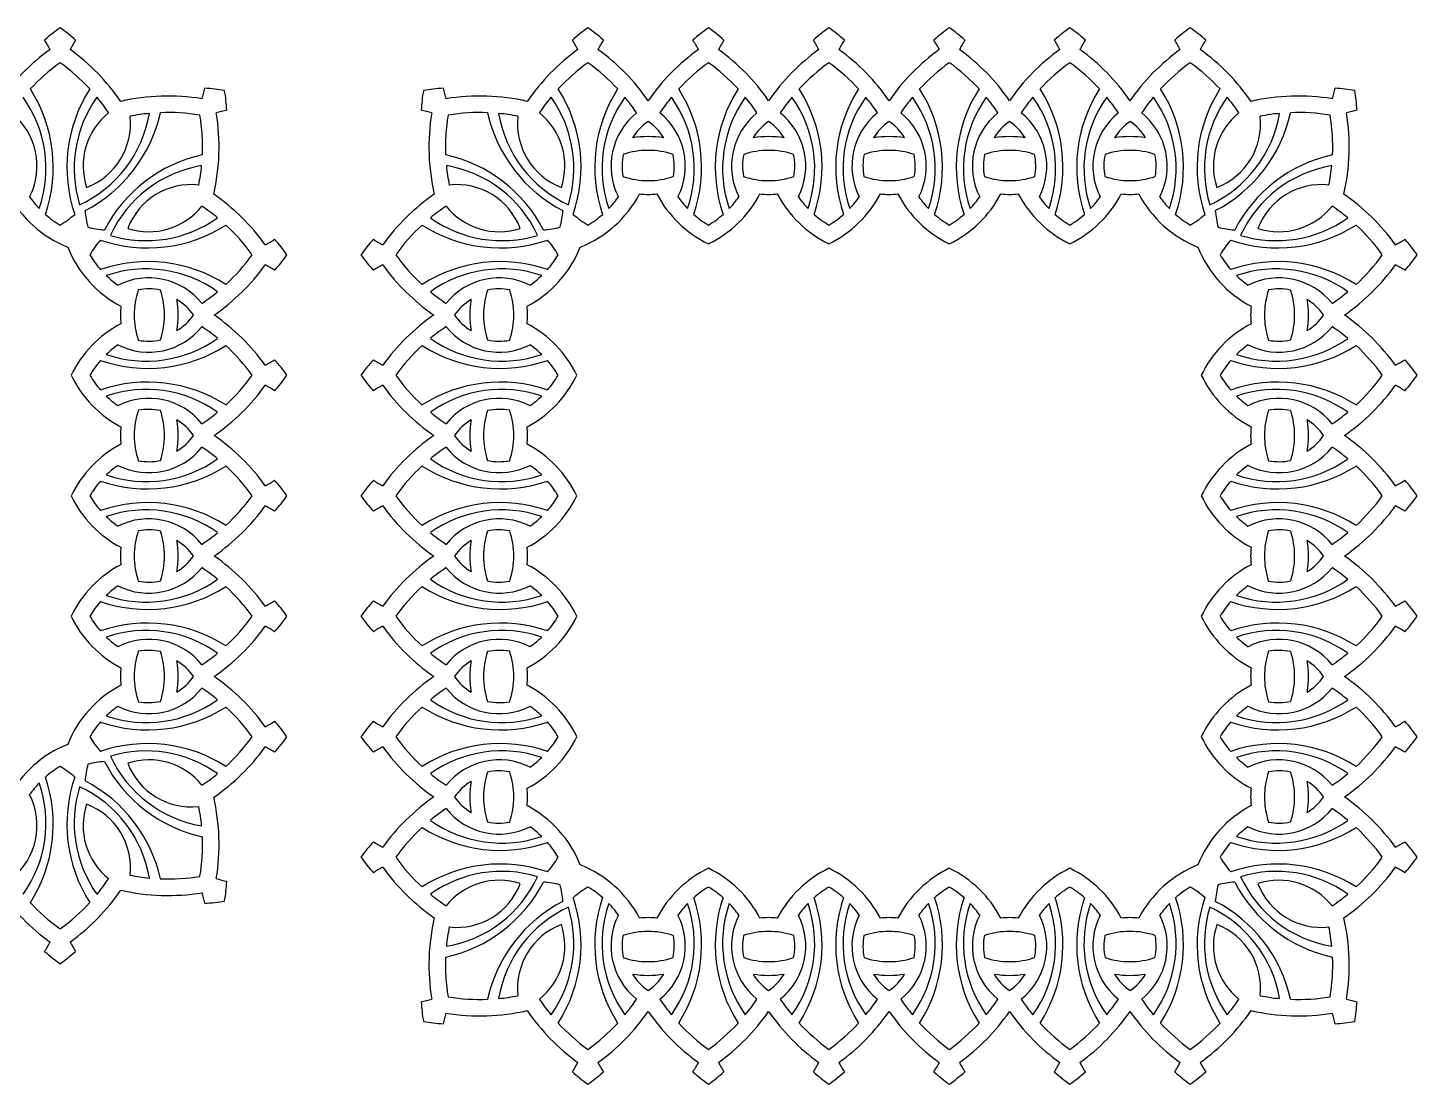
# Model space of a CAD drawing. Extents: x -69 to 469, y -246 to 206.
# Drawn here: x 216.5 to 468.8, y -246 to -54.3 of the extents above; entities that cross this region are included whole.
import ezdxf

# ---------------------------------------------------------------- set-up
doc = ezdxf.new("R2010")
doc.units = 0
doc.layers.get('0').update_dxf_attribs({"linetype": 'CONTINUOUS'})

msp = doc.modelspace()

# ---------------------------------------------------------------- linework, layer by layer
for centre, radius, start, end in [((242.95, -83.01), 35.38, 125.6285, 131.4695), ((201.74, -83.01), 35.38, 48.5305, 54.3715), ((338.79, -83.01), 35.38, 125.6285, 131.4695), ((297.58, -83.01), 35.38, 48.5305, 54.3715), ((360.67, -83.01), 35.38, 125.6285, 131.4695), ((319.45, -83.01), 35.38, 48.5305, 54.3715), ((382.54, -83.01), 35.38, 125.6285, 131.4695), ((341.32, -83.01), 35.38, 48.5305, 54.3715), ((404.41, -83.01), 35.38, 125.6285, 131.4695), ((363.2, -83.01), 35.38, 48.5305, 54.3715), ((426.28, -83.01), 35.38, 125.6285, 131.4695), ((385.07, -83.01), 35.38, 48.5305, 54.3715), ((448.15, -83.01), 35.38, 125.6285, 131.4695), ((406.94, -83.01), 35.38, 48.5305, 54.3715), ((197.3, -70.71), 26.38, 28.292, 32.5752), ((247.39, -70.71), 26.38, 147.4248, 151.708), ((293.14, -70.71), 26.38, 28.292, 32.5752), ((343.23, -70.71), 26.38, 147.4248, 151.708), ((315.01, -70.71), 26.38, 28.292, 32.5752), ((365.11, -70.71), 26.38, 147.4248, 151.708), ((336.88, -70.71), 26.38, 28.292, 32.5752), ((386.98, -70.71), 26.38, 147.4248, 151.708), ((358.76, -70.71), 26.38, 28.292, 32.5752), ((408.85, -70.71), 26.38, 147.4248, 151.708), ((380.63, -70.71), 26.38, 28.292, 32.5752), ((430.72, -70.71), 26.38, 147.4248, 151.708), ((402.5, -70.71), 26.38, 28.292, 32.5752), ((452.59, -70.71), 26.38, 147.4248, 151.708), ((242.95, -89.35), 38.38, 125.7627, 145.282), ((201.74, -89.35), 38.38, 34.4729, 54.2373), ((338.79, -89.35), 38.38, 125.7627, 145.5271), ((297.58, -89.35), 38.38, 34.718, 54.2373), ((360.67, -89.35), 38.38, 125.7627, 145.282), ((319.45, -89.35), 38.38, 34.718, 54.2373), ((382.54, -89.35), 38.38, 125.7627, 145.282), ((341.32, -89.35), 38.38, 34.718, 54.2373), ((404.41, -89.35), 38.38, 125.7627, 145.282), ((363.2, -89.35), 38.38, 34.718, 54.2373), ((426.28, -89.35), 38.38, 125.7627, 145.282), ((385.07, -89.35), 38.38, 34.718, 54.2373), ((448.15, -89.35), 38.38, 125.7627, 145.282), ((406.94, -89.35), 38.38, 34.4729, 54.2373), ((242.95, -89.35), 35.38, 125.6285, 137.3105), ((201.74, -89.35), 35.38, 42.6895, 54.3715), ((338.79, -89.35), 35.38, 125.6285, 137.3105), ((297.58, -89.35), 35.38, 42.6895, 54.3715), ((360.67, -89.35), 35.38, 125.6285, 137.3105), ((319.45, -89.35), 35.38, 42.6895, 54.3715), ((382.54, -89.35), 35.38, 125.6285, 137.3105), ((341.32, -89.35), 35.38, 42.6895, 54.3715), ((404.41, -89.35), 35.38, 125.6285, 137.3105), ((363.2, -89.35), 35.38, 42.6895, 54.3715), ((426.28, -89.35), 35.38, 125.6285, 137.3105), ((385.07, -89.35), 35.38, 42.6895, 54.3715), ((448.15, -89.35), 35.38, 125.6285, 137.3105), ((406.94, -89.35), 35.38, 42.6895, 54.3715), ((194.72, -79.56), 26.38, 341.0516, 32.5752), ((249.97, -79.56), 26.38, 147.4248, 198.9484), ((222.87, -59.56), 26.38, 343.292, 347.5752), ((246.45, -100.55), 35.38, 80.6285, 86.4695), ((294.08, -100.55), 35.38, 93.5305, 99.3715), ((317.66, -59.56), 26.38, 192.4248, 196.708), ((290.56, -79.56), 26.38, 341.0516, 32.5752), ((345.81, -79.56), 26.38, 147.4248, 198.9484), ((312.44, -79.56), 26.38, 341.0516, 32.5752), ((367.68, -79.56), 26.38, 147.4248, 198.9484), ((334.31, -79.56), 26.38, 341.0516, 32.5752), ((389.55, -79.56), 26.38, 147.4248, 198.9484), ((356.18, -79.56), 26.38, 341.0516, 32.5752), ((411.43, -79.56), 26.38, 147.4248, 198.9484), ((378.05, -79.56), 26.38, 341.0516, 32.5752), ((433.3, -79.56), 26.38, 147.4248, 198.9484), ((399.93, -79.56), 26.38, 341.0516, 32.5752), ((455.17, -79.56), 26.38, 147.4248, 198.9484), ((428.07, -59.56), 26.38, 343.292, 347.5752), ((451.65, -100.55), 35.38, 80.6285, 86.4695), ((197.4, -79.81), 22.38, 341.0739, 35.3748), ((247.29, -79.81), 22.38, 144.6252, 197.0616), ((201.74, -89.35), 35.38, 33.7135, 39.4678), ((241.97, -105.02), 38.38, 80.7627, 102.9497), ((217.31, -71.4), 35.38, 3.5305, 9.3715), ((323.22, -71.4), 35.38, 170.6285, 176.4695), ((298.56, -105.02), 38.38, 77.0503, 99.2373), ((338.79, -89.35), 35.38, 140.5322, 146.2865), ((293.24, -79.81), 22.38, 342.9384, 35.3748), ((343.13, -79.81), 22.38, 144.6252, 198.9261), ((297.58, -89.35), 35.38, 33.7135, 39.4678), ((360.67, -89.35), 35.38, 140.5322, 146.2865), ((315.11, -79.81), 22.38, 341.0739, 35.3748), ((365.01, -79.81), 22.38, 144.6252, 198.9261), ((319.45, -89.35), 35.38, 33.7135, 39.4678), ((382.54, -89.35), 35.38, 140.5322, 146.2865), ((336.98, -79.81), 22.38, 341.0739, 35.3748), ((386.88, -79.81), 22.38, 144.6252, 198.9261), ((341.32, -89.35), 35.38, 33.7135, 39.4678), ((404.41, -89.35), 35.38, 140.5322, 146.2865), ((358.86, -79.81), 22.38, 341.0739, 35.3748), ((408.75, -79.81), 22.38, 144.6252, 198.9261), ((363.2, -89.35), 35.38, 33.7135, 39.4678), ((426.28, -89.35), 35.38, 140.5322, 146.2865), ((380.73, -79.81), 22.38, 341.0739, 35.3748), ((430.62, -79.81), 22.38, 144.6252, 198.9261), ((385.07, -89.35), 35.38, 33.7135, 39.4678), ((448.15, -89.35), 35.38, 140.5322, 146.2865), ((402.6, -79.81), 22.38, 341.0739, 35.3748), ((452.49, -79.81), 22.38, 144.6252, 197.0616), ((406.94, -89.35), 35.38, 33.7135, 39.4678), ((447.18, -105.02), 38.38, 80.7627, 102.9497), ((422.51, -71.4), 35.38, 3.5305, 9.3715), ((205.78, -79.36), 12.38, 333.1493, 51.2264), ((216.5, -66.07), 22.38, 294.8356, 350.3748), ((238.91, -79.36), 12.38, 128.7736, 198.2589), ((214.79, -64), 26.38, 297.3098, 347.5752), ((222.75, -71.67), 12.38, 290.8949, 6.2264), ((241.97, -105.02), 35.38, 95.5322, 101.2865), ((241.97, -105.02), 35.38, 80.6285, 92.3105), ((212.83, -75.88), 35.38, 357.6895, 9.3715), ((212.83, -75.88), 38.38, 347.0698, 9.2373), ((258.29, -94.98), 26.38, 102.4248, 106.708), ((282.24, -94.98), 26.38, 73.292, 77.5752), ((327.7, -75.88), 38.38, 170.7627, 192.9302), ((327.7, -75.88), 35.38, 170.6285, 182.3105), ((298.56, -105.02), 35.38, 87.6895, 99.3715), ((325.74, -64), 26.38, 192.4248, 242.6902), ((324.03, -66.07), 22.38, 189.6252, 245.1644), ((298.56, -105.02), 35.38, 78.7135, 84.4678), ((317.78, -71.67), 12.38, 173.7736, 249.1051), ((301.62, -79.36), 12.38, 341.7411, 51.2264), ((334.76, -79.36), 12.38, 128.7736, 206.8507), ((323.49, -79.36), 12.38, 333.1493, 51.2264), ((356.63, -79.36), 12.38, 128.7736, 206.8507), ((345.36, -79.36), 12.38, 333.1493, 51.2264), ((378.5, -79.36), 12.38, 128.7736, 206.8507), ((367.23, -79.36), 12.38, 333.1493, 51.2264), ((400.37, -79.36), 12.38, 128.7736, 206.8507), ((389.11, -79.36), 12.38, 333.1493, 51.2264), ((422.24, -79.36), 12.38, 128.7736, 206.8507), ((410.98, -79.36), 12.38, 333.1493, 51.2264), ((421.7, -66.07), 22.38, 294.8356, 350.3748), ((444.12, -79.36), 12.38, 128.7736, 198.2589), ((419.99, -64), 26.38, 297.3098, 347.5752), ((427.95, -71.67), 12.38, 290.8949, 6.2264), ((447.18, -105.02), 35.38, 95.5322, 101.2865), ((447.18, -105.02), 35.38, 80.6285, 92.3105), ((418.03, -75.88), 35.38, 357.6895, 9.3715), ((418.03, -75.88), 38.38, 347.0698, 9.2373), ((463.49, -94.98), 26.38, 102.4248, 106.708), ((334.76, -79.36), 9.88, 124.7779, 148.8466), ((323.49, -79.36), 9.88, 31.1534, 55.2221), ((356.63, -79.36), 9.88, 124.7779, 148.8466), ((345.36, -79.36), 9.88, 31.1534, 55.2221), ((378.5, -79.36), 9.88, 124.7779, 148.8466), ((367.23, -79.36), 9.88, 31.1534, 55.2221), ((400.37, -79.36), 9.88, 124.7779, 148.8466), ((389.11, -79.36), 9.88, 31.1534, 55.2221), ((422.24, -79.36), 9.88, 124.7779, 148.8466), ((410.98, -79.36), 9.88, 31.1534, 55.2221), ((329.12, -91.02), 17.01, 80.4597, 99.5403), ((351, -91.02), 17.01, 80.4597, 99.5403), ((372.87, -91.02), 17.01, 80.4597, 99.5403), ((394.74, -91.02), 17.01, 80.4597, 99.5403), ((416.61, -91.02), 17.01, 80.4597, 99.5403), ((253.85, -103.07), 26.38, 102.4248, 152.6902), ((286.68, -103.07), 26.38, 27.3098, 77.5752), ((334.76, -79.36), 10.38, 168.2047, 190.5365), ((329.12, -91.02), 14.51, 71.8286, 108.1714), ((323.49, -79.36), 10.38, 349.4635, 11.7953), ((356.63, -79.36), 10.38, 168.2047, 190.5365), ((351, -91.02), 14.51, 71.8286, 108.1714), ((345.36, -79.36), 10.38, 349.4635, 11.7953), ((378.5, -79.36), 10.38, 168.2047, 190.5365), ((372.87, -91.02), 14.51, 71.8286, 108.1714), ((367.23, -79.36), 10.38, 349.4635, 11.7953), ((400.37, -79.36), 10.38, 168.2047, 190.5365), ((394.74, -91.02), 14.51, 71.8286, 108.1714), ((389.11, -79.36), 10.38, 349.4635, 11.7953), ((422.24, -79.36), 10.38, 168.2047, 190.5365), ((416.61, -91.02), 14.51, 71.8286, 108.1714), ((410.98, -79.36), 10.38, 349.4635, 11.7953), ((459.05, -103.07), 26.38, 102.4248, 152.6902), ((251.78, -101.35), 22.38, 99.6252, 155.0836), ((212.83, -75.88), 35.38, 348.7135, 354.4678), ((288.75, -101.35), 22.38, 24.9164, 80.3748), ((327.7, -75.88), 35.38, 185.5322, 191.2865), ((456.99, -101.35), 22.38, 99.6252, 155.0836), ((418.03, -75.88), 35.38, 348.7135, 354.4678), ((246.18, -95.11), 12.38, 83.7736, 158.9657), ((294.35, -95.11), 12.38, 21.0343, 96.2264), ((329.12, -67.49), 14.51, 251.645, 288.355), ((351, -67.49), 14.51, 251.645, 288.355), ((372.87, -67.49), 14.51, 251.645, 288.355), ((394.74, -67.49), 14.51, 251.645, 288.355), ((416.61, -67.49), 14.51, 251.645, 288.355), ((451.38, -95.11), 12.38, 83.7736, 158.9657), ((231.42, -74.71), 20.83, 207.7885, 248.3616), ((231.42, -74.71), 17.83, 215.0469, 223.8862), ((228.46, -116.07), 38.38, 35.7627, 55.4366), ((312.07, -116.07), 38.38, 124.5634, 144.2373), ((309.12, -74.71), 20.83, 291.6384, 332.2115), ((309.12, -74.71), 17.83, 316.1138, 324.9531), ((329.12, -67.49), 17.01, 264.6766, 275.3234), ((349.13, -74.71), 20.83, 207.7885, 244.1866), ((349.13, -74.71), 17.83, 215.0469, 223.8862), ((330.99, -74.71), 20.83, 295.8134, 332.2115), ((330.99, -74.71), 17.83, 316.1138, 324.9531), ((351, -67.49), 17.01, 264.6766, 275.3234), ((371, -74.71), 20.83, 207.7885, 244.1866), ((371, -74.71), 17.83, 215.0469, 223.8862), ((352.86, -74.71), 20.83, 295.8134, 332.2115), ((352.86, -74.71), 17.83, 316.1138, 324.9531), ((372.87, -67.49), 17.01, 264.6766, 275.3234), ((392.87, -74.71), 20.83, 207.7885, 244.1866), ((392.87, -74.71), 17.83, 215.0469, 223.8862), ((374.73, -74.71), 20.83, 295.8134, 332.2115), ((374.73, -74.71), 17.83, 316.1138, 324.9531), ((394.74, -67.49), 17.01, 264.6766, 275.3234), ((414.75, -74.71), 20.83, 207.7885, 244.1866), ((414.75, -74.71), 17.83, 215.0469, 223.8862), ((396.6, -74.71), 20.83, 295.8134, 332.2115), ((396.6, -74.71), 17.83, 316.1138, 324.9531), ((416.61, -67.49), 17.01, 264.6766, 275.3234), ((436.62, -74.71), 20.83, 207.7885, 248.3616), ((436.62, -74.71), 17.83, 215.0469, 223.8862), ((433.66, -116.07), 38.38, 35.7627, 55.4366), ((231.42, -74.71), 17.83, 228.7979, 239.4227), ((213.27, -74.71), 17.83, 300.5773, 311.2021), ((244.67, -86.02), 17.83, 184.5708, 194.4227), ((238.45, -78.89), 12.38, 252.0227, 321.2264), ((228.46, -116.07), 35.38, 50.5322, 56.2865), ((312.07, -116.07), 35.38, 123.7135, 129.4678), ((302.08, -78.89), 12.38, 218.7736, 287.9773), ((295.87, -86.02), 17.83, 345.5773, 355.4292), ((327.26, -74.71), 17.83, 228.7979, 239.4227), ((309.12, -74.71), 17.83, 300.5773, 311.2021), ((349.13, -74.71), 17.83, 228.7979, 239.4227), ((330.99, -74.71), 17.83, 300.5773, 311.2021), ((371, -74.71), 17.83, 228.7979, 239.4227), ((352.86, -74.71), 17.83, 300.5773, 311.2021), ((392.87, -74.71), 17.83, 228.7979, 239.4227), ((374.73, -74.71), 17.83, 300.5773, 311.2021), ((414.75, -74.71), 17.83, 228.7979, 239.4227), ((396.6, -74.71), 17.83, 300.5773, 311.2021), ((436.62, -74.71), 17.83, 228.7979, 239.4227), ((418.48, -74.71), 17.83, 300.5773, 311.2021), ((449.87, -86.02), 17.83, 184.5708, 194.4227), ((443.65, -78.89), 12.38, 252.0227, 321.2264), ((433.66, -116.07), 35.38, 50.5322, 56.2865), ((231.84, -73.19), 17.83, 255.5773, 265.4292), ((238.25, -67.84), 26.38, 251.0516, 302.5752), ((237.99, -70.52), 22.38, 253.0999, 305.3748), ((228.46, -116.07), 35.38, 35.6285, 47.3105), ((312.07, -116.07), 35.38, 132.6895, 144.3715), ((302.29, -67.84), 26.38, 237.4248, 288.9484), ((302.54, -70.52), 22.38, 234.6252, 286.9001), ((308.69, -73.19), 17.83, 274.5708, 284.4227), ((437.04, -73.19), 17.83, 255.5773, 265.4292), ((443.45, -67.84), 26.38, 251.0516, 302.5752), ((443.2, -70.52), 22.38, 253.0999, 305.3748), ((433.66, -116.07), 35.38, 35.6285, 47.3105), ((243.1, -104.53), 17.83, 138.7979, 149.4227), ((247.1, -70.42), 26.38, 298.292, 302.5752), ((234.79, -116.07), 35.38, 35.6285, 41.4695), ((305.74, -116.07), 35.38, 138.5305, 144.3715), ((293.43, -70.42), 26.38, 237.4248, 241.708), ((297.43, -104.53), 17.83, 30.5773, 41.2021), ((448.3, -104.53), 17.83, 138.7979, 149.4227), ((452.3, -70.42), 26.38, 298.292, 302.5752), ((440, -116.07), 35.38, 35.6285, 41.4695), ((243.1, -86.39), 20.83, 201.6384, 242.2115), ((243.1, -86.39), 17.83, 210.5773, 221.2021), ((228.46, -74.86), 35.38, 312.6895, 324.3715), ((234.79, -74.86), 35.38, 318.5305, 324.3715), ((305.74, -74.86), 35.38, 215.6285, 221.4695), ((312.07, -74.86), 35.38, 215.6285, 227.3105), ((297.43, -86.39), 20.83, 297.7885, 338.3616), ((297.43, -86.39), 17.83, 318.7979, 329.4227), ((448.3, -86.39), 20.83, 201.6384, 242.2115), ((448.3, -86.39), 17.83, 210.5773, 221.2021), ((433.66, -74.86), 35.38, 312.6895, 324.3715), ((440, -74.86), 35.38, 318.5305, 324.3715), ((238.25, -123.08), 26.38, 57.4248, 108.9484), ((237.99, -120.41), 22.38, 54.6252, 108.9261), ((228.46, -74.86), 38.38, 304.718, 324.2373), ((247.1, -120.51), 26.38, 57.4248, 61.708), ((293.43, -120.51), 26.38, 118.292, 122.5752), ((312.07, -74.86), 38.38, 215.7627, 235.282), ((302.29, -123.08), 26.38, 71.0516, 122.5752), ((302.54, -120.41), 22.38, 71.0739, 125.3748), ((443.45, -123.08), 26.38, 57.4248, 108.9484), ((443.2, -120.41), 22.38, 54.6252, 108.9261), ((433.66, -74.86), 38.38, 304.718, 324.2373), ((452.3, -120.51), 26.38, 57.4248, 61.708), ((243.1, -86.39), 17.83, 226.1138, 234.9531), ((238.45, -112.03), 12.38, 38.7736, 116.8507), ((302.08, -112.03), 12.38, 63.1493, 141.2264), ((297.43, -86.39), 17.83, 305.0469, 313.8862), ((448.3, -86.39), 17.83, 226.1138, 234.9531), ((443.65, -112.03), 12.38, 38.7736, 116.8507), ((250.32, -106.4), 14.51, 161.645, 198.355), ((238.45, -112.03), 10.38, 78.2047, 100.5365), ((226.79, -106.4), 14.51, 341.8286, 18.1714), ((228.46, -74.86), 35.38, 303.7135, 309.4678), ((312.07, -74.86), 35.38, 230.5322, 236.2865), ((313.74, -106.4), 14.51, 161.8286, 198.1714), ((302.08, -112.03), 10.38, 79.4635, 101.7953), ((290.21, -106.4), 14.51, 341.645, 18.355), ((455.52, -106.4), 14.51, 161.645, 198.355), ((443.65, -112.03), 10.38, 78.2047, 100.5365), ((431.99, -106.4), 14.51, 341.8286, 18.1714), ((433.66, -74.86), 35.38, 303.7135, 309.4678), ((250.32, -106.4), 17.01, 174.6766, 185.3234), ((226.79, -106.4), 17.01, 350.4597, 9.5403), ((238.45, -112.03), 9.88, 34.7779, 58.8466), ((302.08, -112.03), 9.88, 121.1534, 145.2221), ((313.74, -106.4), 17.01, 170.4597, 189.5403), ((290.21, -106.4), 17.01, 354.6766, 5.3234), ((455.52, -106.4), 17.01, 174.6766, 185.3234), ((431.99, -106.4), 17.01, 350.4597, 9.5403), ((443.65, -112.03), 9.88, 34.7779, 58.8466), ((243.1, -126.41), 20.83, 117.7885, 154.1866), ((238.45, -100.77), 9.88, 301.1534, 325.2221), ((228.46, -137.94), 38.38, 35.7627, 55.282), ((312.07, -137.94), 38.38, 124.718, 144.2373), ((302.08, -100.77), 9.88, 214.7779, 238.8466), ((297.43, -126.41), 20.83, 25.8134, 62.2115), ((448.3, -126.41), 20.83, 117.7885, 154.1866), ((443.65, -100.77), 9.88, 301.1534, 325.2221), ((433.66, -137.94), 38.38, 35.7627, 55.282), ((237.99, -92.39), 22.38, 251.0739, 305.3748), ((238.45, -100.77), 12.38, 243.1493, 321.2264), ((238.45, -100.77), 10.38, 259.4635, 281.7953), ((228.46, -137.94), 35.38, 50.5322, 56.2865), ((312.07, -137.94), 35.38, 123.7135, 129.4678), ((302.54, -92.39), 22.38, 234.6252, 288.9261), ((302.08, -100.77), 12.38, 218.7736, 296.8507), ((302.08, -100.77), 10.38, 258.2047, 280.5365), ((443.2, -92.39), 22.38, 251.0739, 305.3748), ((443.65, -100.77), 12.38, 243.1493, 321.2264), ((443.65, -100.77), 10.38, 259.4635, 281.7953), ((433.66, -137.94), 35.38, 50.5322, 56.2865), ((238.25, -89.71), 26.38, 251.0516, 302.5752), ((243.1, -126.41), 17.83, 125.0469, 133.8862), ((228.46, -137.94), 35.38, 35.6285, 47.3105), ((312.07, -137.94), 35.38, 132.6895, 144.3715), ((302.29, -89.71), 26.38, 237.4248, 288.9484), ((297.43, -126.41), 17.83, 46.1138, 54.9531), ((443.45, -89.71), 26.38, 251.0516, 302.5752), ((448.3, -126.41), 17.83, 125.0469, 133.8862), ((433.66, -137.94), 35.38, 35.6285, 47.3105), ((243.1, -126.41), 17.83, 138.7979, 149.4227), ((247.1, -92.29), 26.38, 298.292, 302.5752), ((234.79, -137.94), 35.38, 35.6285, 41.4695), ((305.74, -137.94), 35.38, 138.5305, 144.3715), ((293.43, -92.29), 26.38, 237.4248, 241.708), ((297.43, -126.41), 17.83, 30.5773, 41.2021), ((448.3, -126.41), 17.83, 138.7979, 149.4227), ((452.3, -92.29), 26.38, 298.292, 302.5752), ((440, -137.94), 35.38, 35.6285, 41.4695), ((243.1, -108.26), 20.83, 205.8134, 242.2115), ((243.1, -108.26), 17.83, 210.5773, 221.2021), ((228.46, -96.73), 35.38, 312.6895, 324.3715), ((234.79, -96.73), 35.38, 318.5305, 324.3715), ((305.74, -96.73), 35.38, 215.6285, 221.4695), ((312.07, -96.73), 35.38, 215.6285, 227.3105), ((297.43, -108.26), 20.83, 297.7885, 334.1866), ((297.43, -108.26), 17.83, 318.7979, 329.4227), ((448.3, -108.26), 20.83, 205.8134, 242.2115), ((448.3, -108.26), 17.83, 210.5773, 221.2021), ((433.66, -96.73), 35.38, 312.6895, 324.3715), ((440, -96.73), 35.38, 318.5305, 324.3715), ((238.25, -144.96), 26.38, 57.4248, 108.9484), ((237.99, -142.28), 22.38, 54.6252, 108.9261), ((228.46, -96.73), 38.38, 304.718, 324.2373), ((247.1, -142.38), 26.38, 57.4248, 61.708), ((293.43, -142.38), 26.38, 118.292, 122.5752), ((312.07, -96.73), 38.38, 215.7627, 235.282), ((302.29, -144.96), 26.38, 71.0516, 122.5752), ((302.54, -142.28), 22.38, 71.0739, 125.3748), ((443.45, -144.96), 26.38, 57.4248, 108.9484), ((443.2, -142.28), 22.38, 54.6252, 108.9261), ((433.66, -96.73), 38.38, 304.718, 324.2373), ((452.3, -142.38), 26.38, 57.4248, 61.708), ((243.1, -108.26), 17.83, 226.1138, 234.9531), ((238.45, -133.9), 12.38, 38.7736, 116.8507), ((238.45, -133.9), 10.38, 78.2047, 100.5365), ((302.08, -133.9), 12.38, 63.1493, 141.2264), ((302.08, -133.9), 10.38, 79.4635, 101.7953), ((297.43, -108.26), 17.83, 305.0469, 313.8862), ((448.3, -108.26), 17.83, 226.1138, 234.9531), ((443.65, -133.9), 12.38, 38.7736, 116.8507), ((443.65, -133.9), 10.38, 78.2047, 100.5365), ((250.32, -128.27), 14.51, 161.645, 198.355), ((226.79, -128.27), 14.51, 341.8286, 18.1714), ((226.79, -128.27), 17.01, 350.4597, 9.5403), ((238.45, -133.9), 9.88, 34.7779, 58.8466), ((228.46, -96.73), 35.38, 303.7135, 309.4678), ((312.07, -96.73), 35.38, 230.5322, 236.2865), ((302.08, -133.9), 9.88, 121.1534, 145.2221), ((313.74, -128.27), 17.01, 170.4597, 189.5403), ((313.74, -128.27), 14.51, 161.8286, 198.1714), ((290.21, -128.27), 14.51, 341.645, 18.355), ((455.52, -128.27), 14.51, 161.645, 198.355), ((431.99, -128.27), 14.51, 341.8286, 18.1714), ((431.99, -128.27), 17.01, 350.4597, 9.5403), ((443.65, -133.9), 9.88, 34.7779, 58.8466), ((433.66, -96.73), 35.38, 303.7135, 309.4678), ((250.32, -128.27), 17.01, 174.6766, 185.3234), ((238.45, -122.64), 9.88, 301.1534, 325.2221), ((228.46, -159.81), 38.38, 35.7627, 55.282), ((312.07, -159.81), 38.38, 124.718, 144.2373), ((302.08, -122.64), 9.88, 214.7779, 238.8466), ((290.21, -128.27), 17.01, 354.6766, 5.3234), ((455.52, -128.27), 17.01, 174.6766, 185.3234), ((443.65, -122.64), 9.88, 301.1534, 325.2221), ((433.66, -159.81), 38.38, 35.7627, 55.282), ((243.1, -148.28), 20.83, 117.7885, 154.1866), ((238.45, -122.64), 12.38, 243.1493, 321.2264), ((228.46, -159.81), 35.38, 50.5322, 56.2865), ((312.07, -159.81), 35.38, 123.7135, 129.4678), ((302.08, -122.64), 12.38, 218.7736, 296.8507), ((297.43, -148.28), 20.83, 25.8134, 62.2115), ((448.3, -148.28), 20.83, 117.7885, 154.1866), ((443.65, -122.64), 12.38, 243.1493, 321.2264), ((433.66, -159.81), 35.38, 50.5322, 56.2865), ((237.99, -114.26), 22.38, 251.0739, 305.3748), ((243.1, -148.28), 17.83, 125.0469, 133.8862), ((238.45, -122.64), 10.38, 259.4635, 281.7953), ((302.54, -114.26), 22.38, 234.6252, 288.9261), ((302.08, -122.64), 10.38, 258.2047, 280.5365), ((297.43, -148.28), 17.83, 46.1138, 54.9531), ((443.2, -114.26), 22.38, 251.0739, 305.3748), ((448.3, -148.28), 17.83, 125.0469, 133.8862), ((443.65, -122.64), 10.38, 259.4635, 281.7953), ((238.25, -111.58), 26.38, 251.0516, 302.5752), ((228.46, -159.81), 35.38, 35.6285, 47.3105), ((312.07, -159.81), 35.38, 132.6895, 144.3715), ((302.29, -111.58), 26.38, 237.4248, 288.9484), ((443.45, -111.58), 26.38, 251.0516, 302.5752), ((433.66, -159.81), 35.38, 35.6285, 47.3105), ((243.1, -148.28), 17.83, 138.7979, 149.4227), ((247.1, -114.16), 26.38, 298.292, 302.5752), ((234.79, -159.81), 35.38, 35.6285, 41.4695), ((305.74, -159.81), 35.38, 138.5305, 144.3715), ((293.43, -114.16), 26.38, 237.4248, 241.708), ((297.43, -148.28), 17.83, 30.5773, 41.2021), ((448.3, -148.28), 17.83, 138.7979, 149.4227), ((452.3, -114.16), 26.38, 298.292, 302.5752), ((440, -159.81), 35.38, 35.6285, 41.4695), ((243.1, -130.14), 20.83, 205.8134, 242.2115), ((243.1, -130.14), 17.83, 210.5773, 221.2021), ((238.25, -166.83), 26.38, 57.4248, 108.9484), ((228.46, -118.6), 38.38, 304.718, 324.2373), ((228.46, -118.6), 35.38, 312.6895, 324.3715), ((247.1, -164.25), 26.38, 57.4248, 61.708), ((234.79, -118.6), 35.38, 318.5305, 324.3715), ((305.74, -118.6), 35.38, 215.6285, 221.4695), ((293.43, -164.25), 26.38, 118.292, 122.5752), ((312.07, -118.6), 38.38, 215.7627, 235.282), ((312.07, -118.6), 35.38, 215.6285, 227.3105), ((302.29, -166.83), 26.38, 71.0516, 122.5752), ((297.43, -130.14), 20.83, 297.7885, 334.1866), ((297.43, -130.14), 17.83, 318.7979, 329.4227), ((448.3, -130.14), 20.83, 205.8134, 242.2115), ((448.3, -130.14), 17.83, 210.5773, 221.2021), ((443.45, -166.83), 26.38, 57.4248, 108.9484), ((433.66, -118.6), 38.38, 304.718, 324.2373), ((433.66, -118.6), 35.38, 312.6895, 324.3715), ((452.3, -164.25), 26.38, 57.4248, 61.708), ((440, -118.6), 35.38, 318.5305, 324.3715), ((237.99, -164.15), 22.38, 54.6252, 108.9261), ((243.1, -130.14), 17.83, 226.1138, 234.9531), ((238.45, -155.78), 12.38, 38.7736, 116.8507), ((302.54, -164.15), 22.38, 71.0739, 125.3748), ((302.08, -155.78), 12.38, 63.1493, 141.2264), ((297.43, -130.14), 17.83, 305.0469, 313.8862), ((443.2, -164.15), 22.38, 54.6252, 108.9261), ((448.3, -130.14), 17.83, 226.1138, 234.9531), ((443.65, -155.78), 12.38, 38.7736, 116.8507), ((250.32, -150.14), 14.51, 161.645, 198.355), ((238.45, -155.78), 10.38, 78.2047, 100.5365), ((226.79, -150.14), 14.51, 341.8286, 18.1714), ((228.46, -118.6), 35.38, 303.7135, 309.4678), ((312.07, -118.6), 35.38, 230.5322, 236.2865), ((313.74, -150.14), 14.51, 161.8286, 198.1714), ((302.08, -155.78), 10.38, 79.4635, 101.7953), ((290.21, -150.14), 14.51, 341.645, 18.355), ((455.52, -150.14), 14.51, 161.645, 198.355), ((443.65, -155.78), 10.38, 78.2047, 100.5365), ((431.99, -150.14), 14.51, 341.8286, 18.1714), ((433.66, -118.6), 35.38, 303.7135, 309.4678), ((250.32, -150.14), 17.01, 174.6766, 185.3234), ((226.79, -150.14), 17.01, 350.4597, 9.5403), ((238.45, -155.78), 9.88, 34.7779, 58.8466), ((302.08, -155.78), 9.88, 121.1534, 145.2221), ((313.74, -150.14), 17.01, 170.4597, 189.5403), ((290.21, -150.14), 17.01, 354.6766, 5.3234), ((455.52, -150.14), 17.01, 174.6766, 185.3234), ((431.99, -150.14), 17.01, 350.4597, 9.5403), ((443.65, -155.78), 9.88, 34.7779, 58.8466), ((238.45, -144.51), 9.88, 301.1534, 325.2221), ((228.46, -181.69), 38.38, 35.7627, 55.282), ((312.07, -181.69), 38.38, 124.718, 144.2373), ((302.08, -144.51), 9.88, 214.7779, 238.8466), ((443.65, -144.51), 9.88, 301.1534, 325.2221), ((433.66, -181.69), 38.38, 35.7627, 55.282), ((243.1, -170.15), 20.83, 117.7885, 154.1866), ((238.45, -144.51), 12.38, 243.1493, 321.2264), ((228.46, -181.69), 35.38, 50.5322, 56.2865), ((312.07, -181.69), 35.38, 123.7135, 129.4678), ((302.08, -144.51), 12.38, 218.7736, 296.8507), ((297.43, -170.15), 20.83, 25.8134, 62.2115), ((448.3, -170.15), 20.83, 117.7885, 154.1866), ((443.65, -144.51), 12.38, 243.1493, 321.2264), ((433.66, -181.69), 35.38, 50.5322, 56.2865), ((238.25, -133.46), 26.38, 251.0516, 302.5752), ((237.99, -136.13), 22.38, 251.0739, 305.3748), ((243.1, -170.15), 17.83, 125.0469, 133.8862), ((238.45, -144.51), 10.38, 259.4635, 281.7953), ((228.46, -181.69), 35.38, 35.6285, 47.3105), ((312.07, -181.69), 35.38, 132.6895, 144.3715), ((302.29, -133.46), 26.38, 237.4248, 288.9484), ((302.54, -136.13), 22.38, 234.6252, 288.9261), ((302.08, -144.51), 10.38, 258.2047, 280.5365), ((297.43, -170.15), 17.83, 46.1138, 54.9531), ((443.45, -133.46), 26.38, 251.0516, 302.5752), ((443.2, -136.13), 22.38, 251.0739, 305.3748), ((448.3, -170.15), 17.83, 125.0469, 133.8862), ((443.65, -144.51), 10.38, 259.4635, 281.7953), ((433.66, -181.69), 35.38, 35.6285, 47.3105), ((243.1, -170.15), 17.83, 138.7979, 149.4227), ((247.1, -136.03), 26.38, 298.292, 302.5752), ((234.79, -181.69), 35.38, 35.6285, 41.4695), ((305.74, -181.69), 35.38, 138.5305, 144.3715), ((293.43, -136.03), 26.38, 237.4248, 241.708), ((297.43, -170.15), 17.83, 30.5773, 41.2021), ((448.3, -170.15), 17.83, 138.7979, 149.4227), ((452.3, -136.03), 26.38, 298.292, 302.5752), ((440, -181.69), 35.38, 35.6285, 41.4695), ((243.1, -152.01), 20.83, 205.8134, 242.2115), ((243.1, -152.01), 17.83, 210.5773, 221.2021), ((228.46, -140.47), 35.38, 312.6895, 324.3715), ((234.79, -140.47), 35.38, 318.5305, 324.3715), ((305.74, -140.47), 35.38, 215.6285, 221.4695), ((312.07, -140.47), 35.38, 215.6285, 227.3105), ((297.43, -152.01), 20.83, 297.7885, 334.1866), ((297.43, -152.01), 17.83, 318.7979, 329.4227), ((448.3, -152.01), 20.83, 205.8134, 242.2115), ((448.3, -152.01), 17.83, 210.5773, 221.2021), ((433.66, -140.47), 35.38, 312.6895, 324.3715), ((440, -140.47), 35.38, 318.5305, 324.3715), ((238.25, -188.7), 26.38, 57.4248, 108.9484), ((237.99, -186.03), 22.38, 54.6252, 108.9261), ((228.46, -140.47), 38.38, 304.718, 324.2373), ((247.1, -186.12), 26.38, 57.4248, 61.708), ((293.43, -186.12), 26.38, 118.292, 122.5752), ((312.07, -140.47), 38.38, 215.7627, 235.282), ((302.29, -188.7), 26.38, 71.0516, 122.5752), ((302.54, -186.03), 22.38, 71.0739, 125.3748), ((443.45, -188.7), 26.38, 57.4248, 108.9484), ((443.2, -186.03), 22.38, 54.6252, 108.9261), ((433.66, -140.47), 38.38, 304.718, 324.2373), ((452.3, -186.12), 26.38, 57.4248, 61.708), ((243.1, -152.01), 17.83, 226.1138, 234.9531), ((238.45, -177.65), 12.38, 38.7736, 116.8507), ((302.08, -177.65), 12.38, 63.1493, 141.2264), ((297.43, -152.01), 17.83, 305.0469, 313.8862), ((448.3, -152.01), 17.83, 226.1138, 234.9531), ((443.65, -177.65), 12.38, 38.7736, 116.8507), ((250.32, -172.01), 14.51, 161.645, 198.355), ((238.45, -177.65), 10.38, 78.2047, 100.5365), ((226.79, -172.01), 14.51, 341.8286, 18.1714), ((228.46, -140.47), 35.38, 303.7135, 309.4678), ((312.07, -140.47), 35.38, 230.5322, 236.2865), ((313.74, -172.01), 14.51, 161.8286, 198.1714), ((302.08, -177.65), 10.38, 79.4635, 101.7953), ((290.21, -172.01), 14.51, 341.645, 18.355), ((455.52, -172.01), 14.51, 161.645, 198.355), ((443.65, -177.65), 10.38, 78.2047, 100.5365), ((431.99, -172.01), 14.51, 341.8286, 18.1714), ((433.66, -140.47), 35.38, 303.7135, 309.4678), ((250.32, -172.01), 17.01, 174.6766, 185.3234), ((226.79, -172.01), 17.01, 350.4597, 9.5403), ((238.45, -177.65), 9.88, 34.7779, 58.8466), ((302.08, -177.65), 9.88, 121.1534, 145.2221), ((313.74, -172.01), 17.01, 170.4597, 189.5403), ((290.21, -172.01), 17.01, 354.6766, 5.3234), ((455.52, -172.01), 17.01, 174.6766, 185.3234), ((431.99, -172.01), 17.01, 350.4597, 9.5403), ((443.65, -177.65), 9.88, 34.7779, 58.8466), ((243.1, -192.02), 20.83, 117.7885, 158.3616), ((238.45, -166.38), 9.88, 301.1534, 325.2221), ((228.46, -203.56), 38.38, 35.7627, 55.282), ((312.07, -203.56), 38.38, 124.718, 144.2373), ((302.08, -166.38), 9.88, 214.7779, 238.8466), ((297.43, -192.02), 20.83, 25.8134, 62.2115), ((448.3, -192.02), 20.83, 117.7885, 154.1866), ((443.65, -166.38), 9.88, 301.1534, 325.2221), ((433.66, -203.56), 38.38, 35.7627, 55.282), ((237.99, -158), 22.38, 251.0739, 305.3748), ((238.45, -166.38), 12.38, 243.1493, 321.2264), ((238.45, -166.38), 10.38, 259.4635, 281.7953), ((228.46, -203.56), 35.38, 50.5322, 56.2865), ((312.07, -203.56), 35.38, 123.7135, 129.4678), ((302.54, -158), 22.38, 234.6252, 288.9261), ((302.08, -166.38), 12.38, 218.7736, 296.8507), ((302.08, -166.38), 10.38, 258.2047, 280.5365), ((443.2, -158), 22.38, 251.0739, 305.3748), ((443.65, -166.38), 12.38, 243.1493, 321.2264), ((443.65, -166.38), 10.38, 259.4635, 281.7953), ((433.66, -203.56), 35.38, 50.5322, 56.2865), ((238.25, -155.33), 26.38, 251.0516, 302.5752), ((243.1, -192.02), 17.83, 125.0469, 133.8862), ((228.46, -203.56), 35.38, 35.6285, 47.3105), ((312.07, -203.56), 35.38, 132.6895, 144.3715), ((302.29, -155.33), 26.38, 237.4248, 288.9484), ((297.43, -192.02), 17.83, 46.1138, 54.9531), ((443.45, -155.33), 26.38, 251.0516, 302.5752), ((448.3, -192.02), 17.83, 125.0469, 133.8862), ((433.66, -203.56), 35.38, 35.6285, 47.3105), ((243.1, -192.02), 17.83, 138.7979, 149.4227), ((247.1, -157.9), 26.38, 298.292, 302.5752), ((234.79, -203.56), 35.38, 35.6285, 41.4695), ((305.74, -203.56), 35.38, 138.5305, 144.3715), ((293.43, -157.9), 26.38, 237.4248, 241.708), ((297.43, -192.02), 17.83, 30.5773, 41.2021), ((448.3, -192.02), 17.83, 138.7979, 149.4227), ((452.3, -157.9), 26.38, 298.292, 302.5752), ((440, -203.56), 35.38, 35.6285, 41.4695), ((243.1, -173.88), 17.83, 210.5773, 221.2021), ((228.46, -162.34), 35.38, 312.6895, 324.3715), ((234.79, -162.34), 35.38, 318.5305, 324.3715), ((305.74, -162.34), 35.38, 215.6285, 221.4695), ((312.07, -162.34), 35.38, 215.6285, 227.3105), ((297.43, -173.88), 20.83, 297.7885, 334.1866), ((297.43, -173.88), 17.83, 318.7979, 329.4227), ((448.3, -173.88), 20.83, 205.8134, 242.2115), ((448.3, -173.88), 17.83, 210.5773, 221.2021), ((433.66, -162.34), 35.38, 312.6895, 324.3715), ((440, -162.34), 35.38, 318.5305, 324.3715), ((231.42, -203.7), 20.83, 111.6384, 152.2115), ((238.25, -210.57), 26.38, 57.4248, 108.9484), ((237.99, -207.9), 22.38, 54.6252, 106.9001), ((251.78, -177.06), 22.38, 204.9164, 260.3748), ((228.46, -162.34), 38.38, 304.5634, 324.2373), ((247.1, -208), 26.38, 57.4248, 61.708), ((293.43, -208), 26.38, 118.292, 122.5752), ((312.07, -162.34), 38.38, 215.7627, 235.282), ((302.29, -210.57), 26.38, 71.0516, 122.5752), ((302.54, -207.9), 22.38, 71.0739, 125.3748), ((443.45, -210.57), 26.38, 57.4248, 108.9484), ((443.2, -207.9), 22.38, 54.6252, 108.9261), ((433.66, -162.34), 38.38, 304.718, 324.2373), ((452.3, -208), 26.38, 57.4248, 61.708), ((231.42, -203.7), 17.83, 120.5773, 131.2021), ((213.27, -203.7), 17.83, 48.7979, 59.4227), ((244.67, -192.4), 17.83, 165.5773, 175.4292), ((231.84, -205.22), 17.83, 94.5708, 104.4227), ((253.85, -175.35), 26.38, 207.3098, 257.5752), ((238.45, -199.52), 12.38, 38.7736, 107.9773), ((246.18, -183.31), 12.38, 201.0343, 276.2264), ((302.08, -199.52), 12.38, 63.1493, 141.2264), ((302.08, -199.52), 10.38, 79.4635, 101.7953), ((297.43, -173.88), 17.83, 305.0469, 313.8862), ((448.3, -173.88), 17.83, 226.1138, 234.9531), ((443.65, -199.52), 12.38, 38.7736, 116.8507), ((443.65, -199.52), 10.38, 78.2047, 100.5365), ((197.4, -198.6), 22.38, 324.6252, 18.9261), ((231.42, -203.7), 17.83, 136.1138, 144.9531), ((194.72, -198.85), 26.38, 327.4248, 18.9484), ((249.97, -198.85), 26.38, 161.0516, 212.5752), ((214.79, -214.41), 26.38, 12.4248, 62.6902), ((228.46, -162.34), 35.38, 303.7135, 309.4678), ((312.07, -162.34), 35.38, 230.5322, 236.2865), ((302.08, -199.52), 9.88, 121.1534, 145.2221), ((313.74, -193.89), 17.01, 170.4597, 189.5403), ((313.74, -193.89), 14.51, 161.8286, 198.1714), ((290.21, -193.89), 14.51, 341.645, 18.355), ((455.52, -193.89), 14.51, 161.645, 198.355), ((431.99, -193.89), 14.51, 341.8286, 18.1714), ((431.99, -193.89), 17.01, 350.4597, 9.5403), ((443.65, -199.52), 9.88, 34.7779, 58.8466), ((433.66, -162.34), 35.38, 303.7135, 309.4678), ((205.78, -199.05), 12.38, 308.7736, 26.8507), ((247.29, -198.6), 22.38, 162.9384, 215.3748), ((216.5, -212.34), 22.38, 9.6252, 65.1644), ((212.83, -202.53), 38.38, 350.7627, 12.9302), ((312.07, -225.43), 38.38, 124.718, 144.2373), ((302.08, -188.25), 9.88, 214.7779, 238.8466), ((290.21, -193.89), 17.01, 354.6766, 5.3234), ((455.52, -193.89), 17.01, 174.6766, 185.3234), ((443.65, -188.25), 9.88, 301.1534, 325.2221), ((433.66, -225.43), 38.38, 35.7627, 55.282), ((238.91, -199.05), 12.38, 161.7411, 231.2264), ((222.75, -206.74), 12.38, 353.7736, 69.1051), ((212.83, -202.53), 35.38, 5.5322, 11.2865), ((312.07, -225.43), 35.38, 123.7135, 129.4678), ((302.08, -188.25), 12.38, 218.7736, 296.8507), ((297.43, -213.89), 20.83, 21.6384, 62.2115), ((448.3, -213.89), 20.83, 117.7885, 158.3616), ((443.65, -188.25), 12.38, 243.1493, 321.2264), ((433.66, -225.43), 35.38, 50.5322, 56.2865), ((302.54, -179.88), 22.38, 234.6252, 288.9261), ((302.08, -188.25), 10.38, 258.2047, 280.5365), ((443.2, -179.88), 22.38, 251.0739, 305.3748), ((443.65, -188.25), 10.38, 259.4635, 281.7953), ((212.83, -202.53), 35.38, 350.6285, 2.3105), ((312.07, -225.43), 35.38, 132.6895, 144.3715), ((302.29, -177.2), 26.38, 237.4248, 288.9484), ((297.43, -213.89), 17.83, 46.1138, 54.9531), ((443.45, -177.2), 26.38, 251.0516, 302.5752), ((448.3, -213.89), 17.83, 125.0469, 133.8862), ((433.66, -225.43), 35.38, 35.6285, 47.3105), ((305.74, -225.43), 35.38, 138.5305, 144.3715), ((293.43, -179.78), 26.38, 237.4248, 241.708), ((297.43, -213.89), 17.83, 30.5773, 41.2021), ((448.3, -213.89), 17.83, 138.7979, 149.4227), ((452.3, -179.78), 26.38, 298.292, 302.5752), ((440, -225.43), 35.38, 35.6285, 41.4695), ((305.74, -184.22), 35.38, 215.6285, 221.4695), ((293.43, -229.87), 26.38, 118.292, 122.5752), ((312.07, -184.22), 38.38, 215.7627, 235.4366), ((312.07, -184.22), 35.38, 215.6285, 227.3105), ((302.29, -232.44), 26.38, 71.0516, 122.5752), ((297.43, -195.75), 17.83, 318.7979, 329.4227), ((309.12, -225.58), 20.83, 27.7885, 68.3616), ((349.13, -225.58), 20.83, 115.8134, 152.2115), ((330.99, -225.58), 20.83, 27.7885, 64.1866), ((371, -225.58), 20.83, 115.8134, 152.2115), ((352.86, -225.58), 20.83, 27.7885, 64.1866), ((392.87, -225.58), 20.83, 115.8134, 152.2115), ((374.73, -225.58), 20.83, 27.7885, 64.1866), ((414.75, -225.58), 20.83, 115.8134, 152.2115), ((396.6, -225.58), 20.83, 27.7885, 64.1866), ((436.62, -225.58), 20.83, 111.6384, 152.2115), ((448.3, -195.75), 17.83, 210.5773, 221.2021), ((443.45, -232.44), 26.38, 57.4248, 108.9484), ((433.66, -184.22), 38.38, 304.5634, 324.2373), ((433.66, -184.22), 35.38, 312.6895, 324.3715), ((452.3, -229.87), 26.38, 57.4248, 61.708), ((440, -184.22), 35.38, 318.5305, 324.3715), ((201.74, -189.07), 35.38, 320.5322, 326.2865), ((241.97, -173.39), 35.38, 258.7135, 264.4678), ((241.97, -173.39), 35.38, 267.6895, 279.3715), ((258.29, -183.43), 26.38, 253.292, 257.5752), ((217.31, -207.01), 35.38, 350.6285, 356.4695), ((302.54, -229.77), 22.38, 73.0999, 125.3748), ((286.68, -197.22), 26.38, 282.4248, 332.6902), ((302.08, -221.39), 12.38, 72.0227, 141.2264), ((288.75, -198.93), 22.38, 279.6252, 335.0836), ((308.69, -227.1), 17.83, 75.5773, 85.4292), ((437.04, -227.1), 17.83, 94.5708, 104.4227), ((459.05, -197.22), 26.38, 207.3098, 257.5752), ((443.2, -229.77), 22.38, 54.6252, 106.9001), ((456.99, -198.93), 22.38, 204.9164, 260.3748), ((443.65, -221.39), 12.38, 38.7736, 107.9773), ((242.95, -189.07), 38.38, 214.718, 234.2373), ((201.74, -189.07), 38.38, 305.7627, 325.5271), ((241.97, -173.39), 38.38, 257.0503, 279.2373), ((222.87, -218.85), 26.38, 12.4248, 16.708), ((312.07, -184.22), 35.38, 230.5322, 236.2865), ((294.35, -205.18), 12.38, 263.7736, 338.9657), ((295.87, -214.27), 17.83, 4.5708, 14.4227), ((327.26, -225.58), 17.83, 120.5773, 131.2021), ((309.12, -225.58), 17.83, 48.7979, 59.4227), ((349.13, -225.58), 17.83, 120.5773, 131.2021), ((330.99, -225.58), 17.83, 48.7979, 59.4227), ((371, -225.58), 17.83, 120.5773, 131.2021), ((352.86, -225.58), 17.83, 48.7979, 59.4227), ((392.87, -225.58), 17.83, 120.5773, 131.2021), ((374.73, -225.58), 17.83, 48.7979, 59.4227), ((414.75, -225.58), 17.83, 120.5773, 131.2021), ((396.6, -225.58), 17.83, 48.7979, 59.4227), ((436.62, -225.58), 17.83, 120.5773, 131.2021), ((418.48, -225.58), 17.83, 48.7979, 59.4227), ((449.87, -214.27), 17.83, 165.5773, 175.4292), ((451.38, -205.18), 12.38, 201.0343, 276.2264), ((433.66, -184.22), 35.38, 303.7135, 309.4678), ((242.95, -189.07), 35.38, 222.6895, 234.3715), ((201.74, -189.07), 35.38, 305.6285, 317.3105), ((246.45, -177.87), 35.38, 273.5305, 279.3715), ((325.74, -236.28), 26.38, 117.3098, 167.5752), ((324.03, -234.21), 22.38, 114.8356, 170.3748), ((293.24, -220.47), 22.38, 324.6252, 17.0616), ((290.56, -220.72), 26.38, 327.4248, 18.9484), ((345.81, -220.72), 26.38, 161.0516, 212.5752), ((343.13, -220.47), 22.38, 161.0739, 215.3748), ((309.12, -225.58), 17.83, 35.0469, 43.8862), ((315.11, -220.47), 22.38, 324.6252, 18.9261), ((349.13, -225.58), 17.83, 136.1138, 144.9531), ((312.44, -220.72), 26.38, 327.4248, 18.9484), ((367.68, -220.72), 26.38, 161.0516, 212.5752), ((365.01, -220.47), 22.38, 161.0739, 215.3748), ((330.99, -225.58), 17.83, 35.0469, 43.8862), ((336.98, -220.47), 22.38, 324.6252, 18.9261), ((371, -225.58), 17.83, 136.1138, 144.9531), ((334.31, -220.72), 26.38, 327.4248, 18.9484), ((389.55, -220.72), 26.38, 161.0516, 212.5752), ((386.88, -220.47), 22.38, 161.0739, 215.3748), ((352.86, -225.58), 17.83, 35.0469, 43.8862), ((358.86, -220.47), 22.38, 324.6252, 18.9261), ((392.87, -225.58), 17.83, 136.1138, 144.9531), ((356.18, -220.72), 26.38, 327.4248, 18.9484), ((411.43, -220.72), 26.38, 161.0516, 212.5752), ((408.75, -220.47), 22.38, 161.0739, 215.3748), ((374.73, -225.58), 17.83, 35.0469, 43.8862), ((380.73, -220.47), 22.38, 324.6252, 18.9261), ((414.75, -225.58), 17.83, 136.1138, 144.9531), ((378.05, -220.72), 26.38, 327.4248, 18.9484), ((433.3, -220.72), 26.38, 161.0516, 212.5752), ((430.62, -220.47), 22.38, 161.0739, 215.3748), ((396.6, -225.58), 17.83, 35.0469, 43.8862), ((402.6, -220.47), 22.38, 324.6252, 18.9261), ((436.62, -225.58), 17.83, 136.1138, 144.9531), ((399.93, -220.72), 26.38, 327.4248, 18.9484), ((455.17, -220.72), 26.38, 161.0516, 212.5752), ((452.49, -220.47), 22.38, 162.9384, 215.3748), ((421.7, -234.21), 22.38, 9.6252, 65.1644), ((419.99, -236.28), 26.38, 12.4248, 62.6902), ((327.7, -224.4), 38.38, 167.0698, 189.2373), ((334.76, -220.93), 12.38, 153.1493, 231.2264), ((329.12, -232.8), 17.01, 84.6766, 95.3234), ((323.49, -220.93), 12.38, 308.7736, 26.8507), ((356.63, -220.93), 12.38, 153.1493, 231.2264), ((351, -232.8), 17.01, 84.6766, 95.3234), ((345.36, -220.93), 12.38, 308.7736, 26.8507), ((378.5, -220.93), 12.38, 153.1493, 231.2264), ((372.87, -232.8), 17.01, 84.6766, 95.3234), ((367.23, -220.93), 12.38, 308.7736, 26.8507), ((400.37, -220.93), 12.38, 153.1493, 231.2264), ((394.74, -232.8), 17.01, 84.6766, 95.3234), ((389.11, -220.93), 12.38, 308.7736, 26.8507), ((422.24, -220.93), 12.38, 153.1493, 231.2264), ((416.61, -232.8), 17.01, 84.6766, 95.3234), ((410.98, -220.93), 12.38, 308.7736, 26.8507), ((418.03, -224.4), 38.38, 350.7627, 12.9302), ((327.7, -224.4), 35.38, 168.7135, 174.4678), ((317.78, -228.61), 12.38, 110.8949, 186.2264), ((301.62, -220.93), 12.38, 308.7736, 18.2589), ((334.76, -220.93), 10.38, 169.4635, 191.7953), ((329.12, -232.8), 14.51, 71.645, 108.355), ((323.49, -220.93), 10.38, 348.2047, 10.5365), ((356.63, -220.93), 10.38, 169.4635, 191.7953), ((351, -232.8), 14.51, 71.645, 108.355), ((345.36, -220.93), 10.38, 348.2047, 10.5365), ((378.5, -220.93), 10.38, 169.4635, 191.7953), ((372.87, -232.8), 14.51, 71.645, 108.355), ((367.23, -220.93), 10.38, 348.2047, 10.5365), ((400.37, -220.93), 10.38, 169.4635, 191.7953), ((394.74, -232.8), 14.51, 71.645, 108.355), ((389.11, -220.93), 10.38, 348.2047, 10.5365), ((422.24, -220.93), 10.38, 169.4635, 191.7953), ((416.61, -232.8), 14.51, 71.645, 108.355), ((410.98, -220.93), 10.38, 348.2047, 10.5365), ((444.12, -220.93), 12.38, 161.7411, 231.2264), ((427.95, -228.61), 12.38, 353.7736, 69.1051), ((418.03, -224.4), 35.38, 5.5322, 11.2865), ((197.3, -207.71), 26.38, 327.4248, 331.708), ((242.95, -195.4), 35.38, 228.5305, 234.3715), ((201.74, -195.4), 35.38, 305.6285, 311.4695), ((247.39, -207.71), 26.38, 208.292, 212.5752), ((327.7, -224.4), 35.38, 177.6895, 189.3715), ((329.12, -209.26), 14.51, 251.8286, 288.1714), ((351, -209.26), 14.51, 251.8286, 288.1714), ((372.87, -209.26), 14.51, 251.8286, 288.1714), ((394.74, -209.26), 14.51, 251.8286, 288.1714), ((416.61, -209.26), 14.51, 251.8286, 288.1714), ((418.03, -224.4), 35.38, 350.6285, 2.3105), ((329.12, -209.26), 17.01, 260.4597, 279.5403), ((334.76, -220.93), 9.88, 211.1534, 235.2221), ((323.49, -220.93), 9.88, 304.7779, 328.8466), ((351, -209.26), 17.01, 260.4597, 279.5403), ((356.63, -220.93), 9.88, 211.1534, 235.2221), ((345.36, -220.93), 9.88, 304.7779, 328.8466), ((372.87, -209.26), 17.01, 260.4597, 279.5403), ((378.5, -220.93), 9.88, 211.1534, 235.2221), ((367.23, -220.93), 9.88, 304.7779, 328.8466), ((394.74, -209.26), 17.01, 260.4597, 279.5403), ((400.37, -220.93), 9.88, 211.1534, 235.2221), ((389.11, -220.93), 9.88, 304.7779, 328.8466), ((422.24, -220.93), 9.88, 211.1534, 235.2221), ((416.61, -209.26), 17.01, 260.4597, 279.5403), ((410.98, -220.93), 9.88, 304.7779, 328.8466), ((282.24, -205.3), 26.38, 282.4248, 286.708), ((323.22, -228.88), 35.38, 183.5305, 189.3715), ((298.56, -195.26), 35.38, 260.6285, 272.3105), ((298.56, -195.26), 35.38, 275.5322, 281.2865), ((338.79, -210.94), 35.38, 213.7135, 219.4678), ((297.58, -210.94), 35.38, 320.5322, 326.2865), ((360.67, -210.94), 35.38, 213.7135, 219.4678), ((319.45, -210.94), 35.38, 320.5322, 326.2865), ((382.54, -210.94), 35.38, 213.7135, 219.4678), ((341.32, -210.94), 35.38, 320.5322, 326.2865), ((404.41, -210.94), 35.38, 213.7135, 219.4678), ((363.2, -210.94), 35.38, 320.5322, 326.2865), ((426.28, -210.94), 35.38, 213.7135, 219.4678), ((385.07, -210.94), 35.38, 320.5322, 326.2865), ((448.15, -210.94), 35.38, 213.7135, 219.4678), ((406.94, -210.94), 35.38, 320.5322, 326.2865), ((447.18, -195.26), 35.38, 258.7135, 264.4678), ((447.18, -195.26), 35.38, 267.6895, 279.3715), ((463.49, -205.3), 26.38, 253.292, 257.5752), ((422.51, -228.88), 35.38, 350.6285, 356.4695), ((317.66, -240.72), 26.38, 163.292, 167.5752), ((298.56, -195.26), 38.38, 260.7627, 282.9497), ((338.79, -210.94), 38.38, 214.4729, 234.2373), ((297.58, -210.94), 38.38, 305.7627, 325.282), ((360.67, -210.94), 38.38, 214.718, 234.2373), ((319.45, -210.94), 38.38, 305.7627, 325.282), ((382.54, -210.94), 38.38, 214.718, 234.2373), ((341.32, -210.94), 38.38, 305.7627, 325.282), ((404.41, -210.94), 38.38, 214.718, 234.2373), ((363.2, -210.94), 38.38, 305.7627, 325.282), ((426.28, -210.94), 38.38, 214.718, 234.2373), ((385.07, -210.94), 38.38, 305.7627, 325.282), ((448.15, -210.94), 38.38, 214.718, 234.2373), ((406.94, -210.94), 38.38, 305.7627, 325.5271), ((447.18, -195.26), 38.38, 257.0503, 279.2373), ((428.07, -240.72), 26.38, 12.4248, 16.708), ((294.08, -199.74), 35.38, 260.6285, 266.4695), ((338.79, -210.94), 35.38, 222.6895, 234.3715), ((297.58, -210.94), 35.38, 305.6285, 317.3105), ((360.67, -210.94), 35.38, 222.6895, 234.3715), ((319.45, -210.94), 35.38, 305.6285, 317.3105), ((382.54, -210.94), 35.38, 222.6895, 234.3715), ((341.32, -210.94), 35.38, 305.6285, 317.3105), ((404.41, -210.94), 35.38, 222.6895, 234.3715), ((363.2, -210.94), 35.38, 305.6285, 317.3105), ((426.28, -210.94), 35.38, 222.6895, 234.3715), ((385.07, -210.94), 35.38, 305.6285, 317.3105), ((448.15, -210.94), 35.38, 222.6895, 234.3715), ((406.94, -210.94), 35.38, 305.6285, 317.3105), ((451.65, -199.74), 35.38, 273.5305, 279.3715), ((293.14, -229.58), 26.38, 327.4248, 331.708), ((343.23, -229.58), 26.38, 208.292, 212.5752), ((315.01, -229.58), 26.38, 327.4248, 331.708), ((365.11, -229.58), 26.38, 208.292, 212.5752), ((336.88, -229.58), 26.38, 327.4248, 331.708), ((386.98, -229.58), 26.38, 208.292, 212.5752), ((358.76, -229.58), 26.38, 327.4248, 331.708), ((408.85, -229.58), 26.38, 208.292, 212.5752), ((380.63, -229.58), 26.38, 327.4248, 331.708), ((430.72, -229.58), 26.38, 208.292, 212.5752), ((402.5, -229.58), 26.38, 327.4248, 331.708), ((452.59, -229.58), 26.38, 208.292, 212.5752), ((338.79, -217.27), 35.38, 228.5305, 234.3715), ((297.58, -217.27), 35.38, 305.6285, 311.4695), ((360.67, -217.27), 35.38, 228.5305, 234.3715), ((319.45, -217.27), 35.38, 305.6285, 311.4695), ((382.54, -217.27), 35.38, 228.5305, 234.3715), ((341.32, -217.27), 35.38, 305.6285, 311.4695), ((404.41, -217.27), 35.38, 228.5305, 234.3715), ((363.2, -217.27), 35.38, 305.6285, 311.4695), ((426.28, -217.27), 35.38, 228.5305, 234.3715), ((385.07, -217.27), 35.38, 305.6285, 311.4695), ((448.15, -217.27), 35.38, 228.5305, 234.3715), ((406.94, -217.27), 35.38, 305.6285, 311.4695)]:
    msp.add_arc(centre, radius, start, end)

doc.saveas('drawing.dxf')
